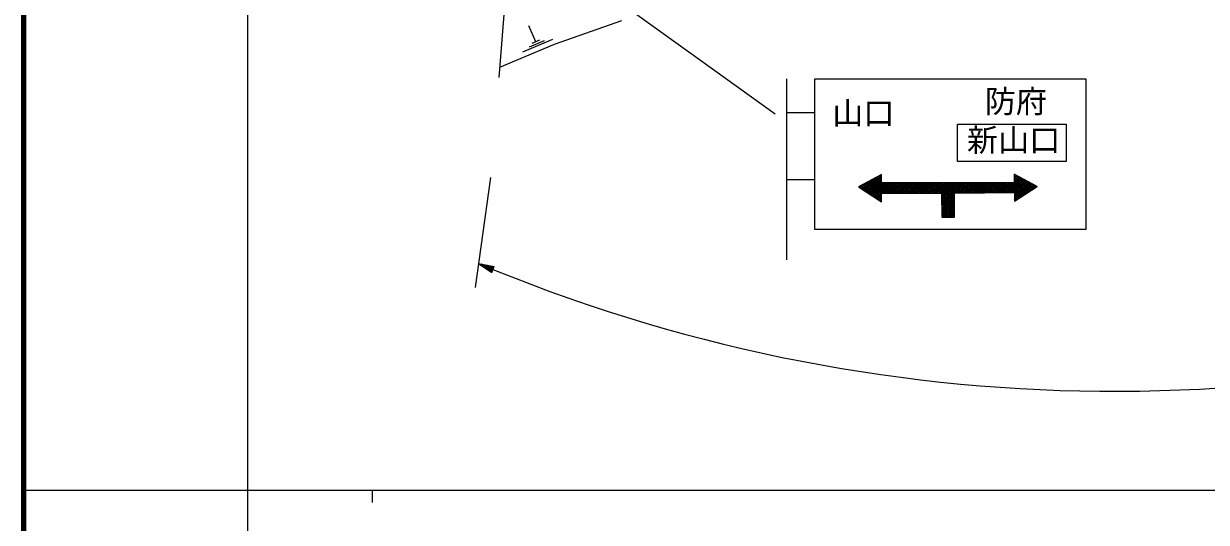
# Model space of a CAD drawing. Units: millimetres, scale not verified. Extents: x 40000 to 680000, y 20000 to 380000.
# Drawn here: x 40000 to 135046, y 202409 to 242493 of the extents above; entities that cross this region are included whole.
import ezdxf
from ezdxf.enums import TextEntityAlignment as Align

# ---------------------------------------------------------------- set-up
doc = ezdxf.new("R2010")
doc.units = ezdxf.units.MM
doc.header["$LTSCALE"] = 1000
doc.linetypes.add('CHAIN', pattern=[18.5, 12, -1.5, 3.5, -1.5])
for name, color, linetype, lineweight in [('M-BGD', 7, 'Continuous', 13), ('M-BMK', 2, 'CHAIN', 13), ('M-STR-HTXT', 7, 'Continuous', 13), ('M-STR-STRC', 7, 'Continuous', 13), ('M-TTL', 2, 'Continuous', 140), ('M-TTL-BAND', 7, 'Continuous', 13)]:
    doc.layers.add(name, color=color, linetype=linetype, lineweight=lineweight)
doc.styles.add('ＭＳ ゴシック', font='')
doc.styles.get('ＭＳ ゴシック').set_extended_font_data('MS Gothic')

msp = doc.modelspace()

# ---------------------------------------------------------------- linework, layer by layer
at = {"layer": 'M-BGD'}
for p, q in [((81150, 241027), (80603, 242317)), ((82495, 241217), (80077, 240192)), ((81822, 241122), (80613, 240610)), ((81452, 241155), (80847, 240899))]:
    msp.add_line(p, q, dxfattribs=at)
msp.add_lwpolyline([(78281, 238998), (82648, 240847), (88073, 242751)], dxfattribs=at)
at = {"layer": 'M-BMK'}
msp.add_line((78216, 238176), (79521, 254713), dxfattribs=at)
at = {"layer": 'M-STR-HTXT'}
for p, q in [((77518, 230120), (76292, 221282)), ((76560, 223214), (77616, 222501)), ((76560, 223214), (77809, 222962)), ((76560, 223214), (77713, 222731)), ((77694, 222685), (76771, 223071)), ((77732, 222777), (76810, 223163)), ((76982, 222928), (77674, 222639)), ((77060, 223113), (77752, 222823)), ((77655, 222593), (77194, 222786)), ((77771, 222870), (77310, 223063)), ((77405, 222643), (77636, 222547)), ((77560, 223012), (77790, 222916)), ((77616, 222501), (77809, 222962))]:
    msp.add_line(p, q, dxfattribs=at)
msp.add_arc((127709, 345467), 132522, 247.83675, 292.50192, dxfattribs=at)
at = {"layer": 'M-STR-STRC'}
for p, q in [((79617, 250195), (100391, 235233)), ((101318, 238050), (101318, 223510)), ((101318, 235357), (103592, 235357)), ((107438, 229147), (108317, 230023)), ((107524, 229091), (108626, 230189)), ((107610, 229036), (108935, 230356)), ((107696, 228981), (108941, 230221)), ((107782, 228926), (108942, 230081)), ((109550, 228878), (108377, 230055)), ((109691, 228878), (108469, 230105)), ((108945, 229768), (108561, 230154)), ((108944, 229911), (108652, 230204)), ((108942, 230054), (108744, 230253)), ((108941, 230197), (108836, 230303)), ((108940, 230340), (108928, 230352)), ((118812, 228904), (120064, 230151)), ((118955, 228905), (120157, 230102)), ((119098, 228906), (120249, 230053)), ((119613, 229984), (119879, 230250)), ((119613, 229843), (119972, 230201)), ((119614, 230267), (119695, 230348)), ((119614, 230126), (119787, 230299)), ((120851, 229011), (119614, 230253)), ((120766, 228955), (119614, 230111)), ((120937, 229067), (119622, 230386)), ((121023, 229122), (119922, 230227)), ((121108, 229178), (120222, 230068)), ((101318, 229969), (103592, 229969)), ((107179, 229312), (107390, 229522)), ((107464, 229130), (107184, 229411)), ((107265, 229257), (107699, 229689)), ((107855, 228879), (107275, 229461)), ((107351, 229202), (108008, 229856)), ((108245, 228629), (107367, 229510)), ((108636, 228378), (107459, 229560)), ((108945, 228210), (107551, 229609)), ((108946, 228351), (107643, 229659)), ((108946, 228492), (107734, 229708)), ((108947, 228633), (107826, 229758)), ((107869, 228870), (108943, 229941)), ((108948, 228774), (107918, 229807)), ((107955, 228815), (108945, 229801)), ((108985, 228878), (108010, 229857)), ((108041, 228760), (108987, 229702)), ((109126, 228878), (108102, 229906)), ((108127, 228704), (109129, 229702)), ((109268, 228878), (108193, 229956)), ((108213, 228649), (109271, 229703)), ((109409, 228878), (108285, 230006)), ((108300, 228594), (109413, 229703)), ((108386, 228539), (109555, 229704)), ((108472, 228483), (109697, 229704)), ((109010, 228878), (109839, 229704)), ((109833, 228878), (109011, 229702)), ((109151, 228878), (109981, 229705)), ((109974, 228877), (109152, 229702)), ((109293, 228878), (110124, 229705)), ((110115, 228877), (109293, 229703)), ((110256, 228877), (109433, 229703)), ((109435, 228878), (110266, 229706)), ((110397, 228877), (109574, 229704)), ((109576, 228878), (110408, 229706)), ((110539, 228877), (109715, 229704)), ((109718, 228878), (110550, 229706)), ((110680, 228877), (109856, 229704)), ((109860, 228877), (110692, 229707)), ((110821, 228877), (109996, 229705)), ((110001, 228877), (110834, 229707)), ((110962, 228877), (110137, 229705)), ((110143, 228877), (110976, 229708)), ((111104, 228877), (110278, 229706)), ((110284, 228877), (111118, 229708)), ((111245, 228877), (110419, 229706)), ((110426, 228877), (111260, 229709)), ((111386, 228877), (110559, 229707)), ((110568, 228877), (111403, 229709)), ((111527, 228877), (110700, 229707)), ((110709, 228877), (111545, 229709)), ((111668, 228877), (110841, 229707)), ((110851, 228877), (111687, 229710)), ((111810, 228877), (110982, 229708)), ((110993, 228877), (111829, 229710)), ((111951, 228877), (111122, 229708)), ((111134, 228877), (111971, 229711)), ((112092, 228877), (111263, 229709)), ((111276, 228877), (112113, 229711)), ((112233, 228876), (111404, 229709)), ((111417, 228877), (112255, 229712)), ((112375, 228876), (111545, 229709)), ((111559, 228877), (112397, 229712)), ((112516, 228876), (111685, 229710)), ((111701, 228877), (112539, 229712)), ((112657, 228876), (111826, 229710)), ((111842, 228877), (112682, 229713)), ((112798, 228876), (111967, 229711)), ((111984, 228877), (112824, 229713)), ((112939, 228876), (112108, 229711)), ((112125, 228876), (112966, 229714)), ((113081, 228876), (112248, 229712)), ((112267, 228876), (113108, 229714)), ((113222, 228876), (112389, 229712)), ((112409, 228876), (113250, 229715)), ((113363, 228876), (112530, 229712)), ((112550, 228876), (113392, 229715)), ((113504, 228876), (112671, 229713)), ((112692, 228876), (113534, 229715)), ((113646, 228876), (112811, 229713)), ((112834, 228876), (113676, 229716)), ((114801, 227857), (112952, 229714)), ((112975, 228876), (113818, 229716)), ((114801, 227999), (113093, 229714)), ((113117, 228876), (113961, 229717)), ((114801, 228141), (113233, 229714)), ((113258, 228876), (114103, 229717)), ((114801, 228283), (113374, 229715)), ((113400, 228876), (114245, 229717)), ((114801, 228425), (113515, 229715)), ((113542, 228876), (114387, 229718)), ((114801, 228567), (113656, 229716)), ((113683, 228876), (114529, 229718)), ((113765, 228816), (114671, 229719)), ((113767, 228677), (114813, 229719)), ((113770, 228539), (114955, 229720)), ((113772, 228400), (115097, 229720)), ((113775, 228261), (115240, 229720)), ((113777, 228122), (115382, 229721)), ((113780, 227984), (115524, 229721)), ((114800, 228709), (113796, 229716)), ((114800, 228850), (113937, 229717)), ((114916, 228876), (114078, 229717)), ((115056, 228877), (114219, 229717)), ((115196, 228878), (114359, 229718)), ((115336, 228879), (114500, 229718)), ((115477, 228880), (114641, 229719)), ((115617, 228881), (114782, 229719)), ((114816, 228875), (115666, 229722)), ((115757, 228882), (114922, 229719)), ((114959, 228876), (115808, 229722)), ((115897, 228883), (115063, 229720)), ((115102, 228877), (115950, 229723)), ((116037, 228884), (115204, 229720)), ((115244, 228878), (116092, 229723)), ((116177, 228885), (115345, 229721)), ((115387, 228879), (116234, 229723)), ((116318, 228886), (115485, 229721)), ((115530, 228880), (116376, 229724)), ((116458, 228887), (115626, 229722)), ((115672, 228881), (116518, 229724)), ((116598, 228888), (115767, 229722)), ((115815, 228882), (116661, 229725)), ((116738, 228889), (115908, 229722)), ((115958, 228883), (116803, 229725)), ((116878, 228890), (116048, 229723)), ((116101, 228884), (116945, 229725)), ((117018, 228891), (116189, 229723)), ((116243, 228885), (117087, 229726)), ((117158, 228892), (116330, 229724)), ((116386, 228886), (117229, 229726)), ((117299, 228893), (116471, 229724)), ((116529, 228887), (117371, 229727)), ((117439, 228894), (116611, 229725)), ((116671, 228888), (117513, 229727)), ((117579, 228895), (116752, 229725)), ((116814, 228889), (117655, 229728)), ((117719, 228896), (116893, 229725)), ((116957, 228891), (117797, 229728)), ((117859, 228897), (117034, 229726)), ((117100, 228892), (117940, 229728)), ((117999, 228898), (117174, 229726)), ((117242, 228893), (118082, 229729)), ((118140, 228899), (117315, 229727)), ((117385, 228894), (118224, 229729)), ((118280, 228900), (117456, 229727)), ((117528, 228895), (118366, 229730)), ((118420, 228901), (117597, 229727)), ((117670, 228896), (118508, 229730)), ((118560, 228902), (117737, 229728)), ((117813, 228897), (118650, 229731)), ((118700, 228903), (117878, 229728)), ((117956, 228898), (118792, 229731)), ((118840, 228904), (118019, 229729)), ((118099, 228899), (118934, 229731)), ((118980, 228905), (118159, 229729)), ((118241, 228900), (119076, 229732)), ((119121, 228906), (118300, 229730)), ((118384, 228901), (119219, 229732)), ((119261, 228907), (118441, 229730)), ((118527, 228902), (119361, 229733)), ((119401, 228908), (118582, 229730)), ((118669, 228903), (119503, 229733)), ((119541, 228909), (118722, 229731)), ((120081, 228509), (118863, 229731)), ((120166, 228565), (119004, 229732)), ((120252, 228621), (119145, 229732)), ((119240, 228907), (120342, 230004)), ((120338, 228676), (119285, 229732)), ((119383, 228908), (120434, 229955)), ((120423, 228732), (119426, 229733)), ((119526, 228909), (120526, 229906)), ((120509, 228788), (119567, 229733)), ((120680, 228899), (119613, 229970)), ((120594, 228844), (119613, 229829)), ((119616, 228858), (120619, 229857)), ((119618, 228719), (120711, 229808)), ((119620, 228579), (120804, 229759)), ((119621, 228439), (120896, 229710)), ((119623, 228300), (120989, 229661)), ((119775, 228310), (121081, 229612)), ((120183, 228576), (121173, 229563)), ((121194, 229234), (120521, 229909)), ((120592, 228842), (121266, 229513)), ((121280, 229289), (120821, 229750)), ((121000, 229108), (121358, 229464)), ((121365, 229345), (121121, 229591)), ((121409, 229374), (121451, 229415)), ((121451, 229401), (121420, 229431)), ((108558, 228428), (108948, 228816)), ((108645, 228373), (108947, 228674)), ((108731, 228318), (108947, 228533)), ((108817, 228262), (108946, 228391)), ((108903, 228207), (108945, 228249)), ((114802, 227715), (113766, 228755)), ((114802, 227574), (113769, 228611)), ((114802, 227432), (113771, 228466)), ((114802, 227290), (113774, 228322)), ((114802, 227148), (113776, 228178)), ((113782, 227845), (114800, 228859)), ((113785, 227706), (114800, 228718)), ((113787, 227568), (114800, 228577)), ((113790, 227429), (114801, 228436)), ((113792, 227290), (114801, 228295)), ((113795, 227152), (114801, 228154)), ((119995, 228454), (119617, 228833)), ((119909, 228398), (119618, 228690)), ((119824, 228342), (119620, 228547)), ((119738, 228286), (119621, 228403)), ((119652, 228231), (119623, 228260)), ((114802, 227006), (113779, 228034)), ((114725, 226942), (113781, 227889)), ((114584, 226942), (113784, 227745)), ((114442, 226943), (113787, 227601)), ((114301, 226943), (113789, 227457)), ((114159, 226943), (113792, 227312)), ((114018, 226944), (113794, 227168)), ((113797, 227013), (114801, 228013)), ((113869, 226944), (114801, 227872)), ((114011, 226944), (114802, 227731)), ((114152, 226943), (114802, 227590)), ((114294, 226943), (114802, 227449)), ((114435, 226943), (114802, 227308)), ((114576, 226942), (114802, 227167)), ((113877, 226944), (113797, 227024)), ((114718, 226942), (114802, 227026))]:
    msp.add_line(p, q, dxfattribs=at)
for points in [[(103592, 238050), (125371, 238050), (125371, 225937), (103592, 225937)], [(115042, 234405), (123778, 234405), (123778, 231409), (115042, 231409)], [(113798, 226944), (114803, 226942), (114800, 228875), (119616, 228910), (119624, 228212), (121463, 229409), (119614, 230390), (119613, 229733), (108946, 229702), (108939, 230359), (107098, 229365), (108945, 228180), (108948, 228878), (113764, 228876)]]:
    msp.add_lwpolyline(points, close=True, dxfattribs=at)
at = {"layer": 'M-TTL'}
msp.add_line((40000, 380000), (40000, 20000), dxfattribs=at)
at = {"layer": 'M-TTL-BAND'}
for p, q in [((58000, 370000), (58000, 20000)), ((40000, 205000), (579000, 205000)), ((68000, 205000), (68000, 204000))]:
    msp.add_line(p, q, dxfattribs=at)

# ---------------------------------------------------------------- texts
at = {"layer": 'M-STR-STRC', "style": 'ＭＳ ゴシック'}
for s, p in [('防府', (119742, 234782)), ('山口', (107479, 233839)), ('新山口', (119558, 231669))]:
    msp.add_text(s, height=1833, dxfattribs=at).set_placement(p, align=Align.BOTTOM_CENTER)

doc.saveas('drawing.dxf')
